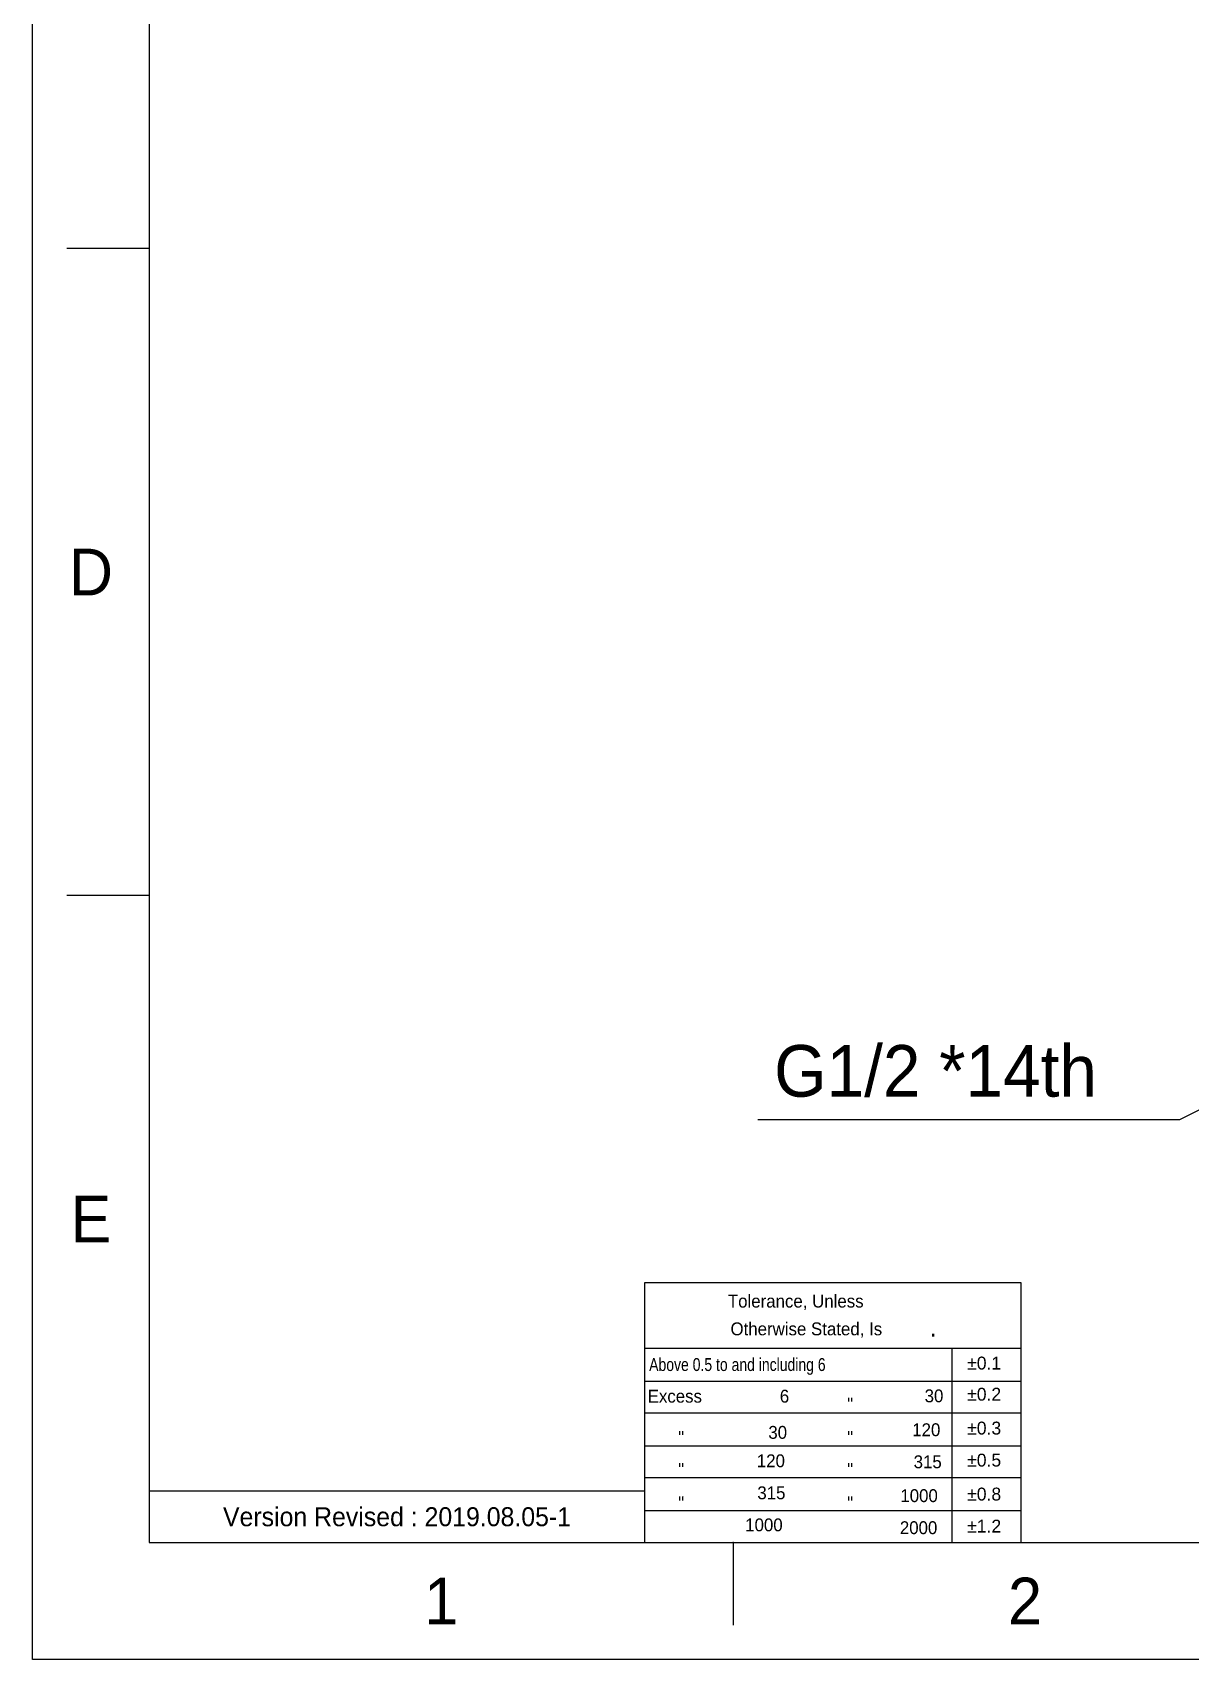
# Model space of a CAD drawing. Extents: x 13222 to 13816, y -23073 to -22653.
# Drawn here: x 13221.8 to 13362, y -23073.2 to -22876.3 of the extents above; entities that cross this region are included whole.
import ezdxf

# ---------------------------------------------------------------- set-up
doc = ezdxf.new("R2010")
doc.units = 0
doc.header["$MEASUREMENT"] = 0
doc.layers.get('0').update_dxf_attribs({"linetype": 'CONTINUOUS'})
for name, color, linetype in [('5', 2, 'CONTINUOUS'), ('FORM', 7, 'CONTINUOUS'), ('TEXT', 2, 'CONTINUOUS')]:
    doc.layers.add(name, color=color, linetype=linetype)
doc.layers.add('\\M+5B3DF\\M+5B4E7\\M+5CFDF', color=3, linetype='CONTINUOUS', lineweight=18)
doc.styles.add('\\M+5CAFD\\M+5D7D6', font='txt.shx')
doc.styles.get("Standard").update_dxf_attribs({"font": 'Gulim.ttf'})
doc.dimstyles.new('X\\M+5B3DF\\M+5B4E7\\M+5D1F9\\M+5CABD', dxfattribs={"dimtxt": 2, "dimasz": 1.5, "dimexe": 0.5, "dimexo": 0, "dimgap": 1, "dimtad": 1, "dimtoh": 1, "dimdec": 1, "dimzin": 1, "dimdsep": 46, "dimtxsty": '\\M+5CAFD\\M+5D7D6', "dimcen": 0, "dimadec": 0, "dimazin": 0, "dimtfac": 1, "dimtdec": 1, "dimtmove": 0, "dimatfit": 3, "dimfxl": 0, "dimtolj": 1, "dimtzin": 0, "dimarcsym": 0})

msp = doc.modelspace()

# ---------------------------------------------------------------- linework, layer by layer
for p, q in [((13235.95, -22667.38), (13235.95, -23059.09)), ((13235.95, -22902.41), (13225.95, -22902.41)), ((13235.95, -22980.75), (13225.95, -22980.75)), ((13235.95, -23059.09), (13801.61, -23059.09)), ((13306.66, -23059.09), (13306.66, -23069.09))]:
    msp.add_line(p, q)
at = {"color": 7, "linetype": 'Continuous'}
for p, q in [((13295.95, -23027.61), (13341.51, -23027.61)), ((13295.95, -23059.09), (13295.95, -23027.61)), ((13341.51, -23027.61), (13341.51, -23059.09))]:
    msp.add_line(p, q, dxfattribs=at)
at = {"color": 4, "linetype": 'Continuous'}
for p, q in [((13295.95, -23035.53), (13341.51, -23035.53)), ((13333.17, -23059.09), (13333.17, -23035.53)), ((13295.95, -23039.53), (13341.51, -23039.53)), ((13295.95, -23043.37), (13341.51, -23043.37)), ((13295.95, -23047.37), (13341.51, -23047.37)), ((13295.95, -23051.21), (13341.51, -23051.21)), ((13295.95, -23055.21), (13341.51, -23055.21))]:
    msp.add_line(p, q, dxfattribs=at)
msp.add_lwpolyline([(13221.81, -22653.23), (13815.75, -22653.23), (13815.75, -23073.23), (13221.81, -23073.23)], close=True)
msp.add_point((13306.66, -23059.09))
at = {"layer": 'FORM'}
msp.add_lwpolyline([(13235.95, -23059.09), (13295.95, -23059.09), (13295.95, -23052.84), (13235.95, -23052.84)], close=True, dxfattribs=at)

# ---------------------------------------------------------------- texts
at = {"color": 2, "linetype": 'Continuous'}
for s, height, p in [('Tolerance, Unless', 1.5593, (13306.02, -23030.63)), ('Otherwise Stated, Is', 1.5593, (13306.34, -23033.99)), ('.', 2.34, (13330.46, -23034.14)), ('Excess', 1.559, (13296.31, -23042.14)), ('6', 1.56, (13312.31, -23042.14)), ('30', 1.559, (13329.85, -23042.1)), ('"', 1.56, (13320.47, -23043.08)), ('30', 1.559, (13310.92, -23046.52)), ('120', 1.559, (13328.35, -23046.2)), ('"', 1.56, (13300.01, -23047.13)), ('"', 1.56, (13320.47, -23047.13)), ('120', 1.559, (13309.53, -23049.96)), ('315', 1.559, (13328.52, -23050.08)), ('"', 1.56, (13300.01, -23051.01)), ('"', 1.56, (13320.47, -23051.01)), ('315', 1.559, (13309.59, -23053.84)), ('1000', 1.559, (13326.91, -23054.18)), ('"', 1.56, (13300.01, -23055.06)), ('"', 1.56, (13320.47, -23055.06)), ('1000', 1.559, (13308.12, -23057.72)), ('2000', 1.559, (13326.85, -23058.06))]:
    msp.add_text(s, height=height, dxfattribs=at).set_placement(p)
for s, height, width, p in [('Above 0.5 to and including 6', 1.5593, 0.83, (13296.49, -23038.31)), ('%%p0.1', 1.559, 1.041667, (13335, -23038.13)), ('%%p0.2', 1.559, 1.041667, (13335, -23041.9)), ('%%p0.3', 1.559, 1.041667, (13335, -23046)), ('%%p0.5', 1.559, 1.041667, (13335, -23049.88)), ('%%p0.8', 1.559, 1.041667, (13335, -23053.99)), ('%%p1.2', 1.559, 1.041667, (13335, -23057.87))]:
    msp.add_text(s, height=height, dxfattribs=dict(at, width=width)).set_placement(p)
at = {"char_height": 5.66, "attachment_point": 5}
for s, width, insert in [('D', 10, (13228.88, -22941.58)), ('E', 10, (13228.88, -23019.92)), ('1', 50, (13271.31, -23066.16)), ('2', 50, (13342.01, -23066.16))]:
    msp.add_mtext_dynamic_manual_height_columns(s, width=width, gutter_width=12.5, heights=[0], dxfattribs=dict(at, insert=insert))
at = {"layer": '5', "insert": (13311.62, -22998.85), "char_height": 6.25, "attachment_point": 1}
msp.add_mtext_dynamic_manual_height_columns('{\\C3;G1/2 *14th}', width=52.9028, gutter_width=12.5, heights=[0], dxfattribs=at)
at = {"layer": 'TEXT', "insert": (13265.95, -23055.97), "char_height": 2.3, "attachment_point": 5}
msp.add_mtext_dynamic_manual_height_columns('Version Revised : 2019.08.05-1', width=60, gutter_width=12.5, heights=[0], dxfattribs=at)

# ---------------------------------------------------------------- leaders
at = {"layer": '\\M+5B3DF\\M+5B4E7\\M+5CFDF'}
msp.add_leader([(13373.45, -23001.53), (13360.72, -23007.91), (13309.63, -23007.91)], dimstyle='X\\M+5B3DF\\M+5B4E7\\M+5D1F9\\M+5CABD', override={"dimtxt": 6}, dxfattribs=at)

doc.saveas('drawing.dxf')
